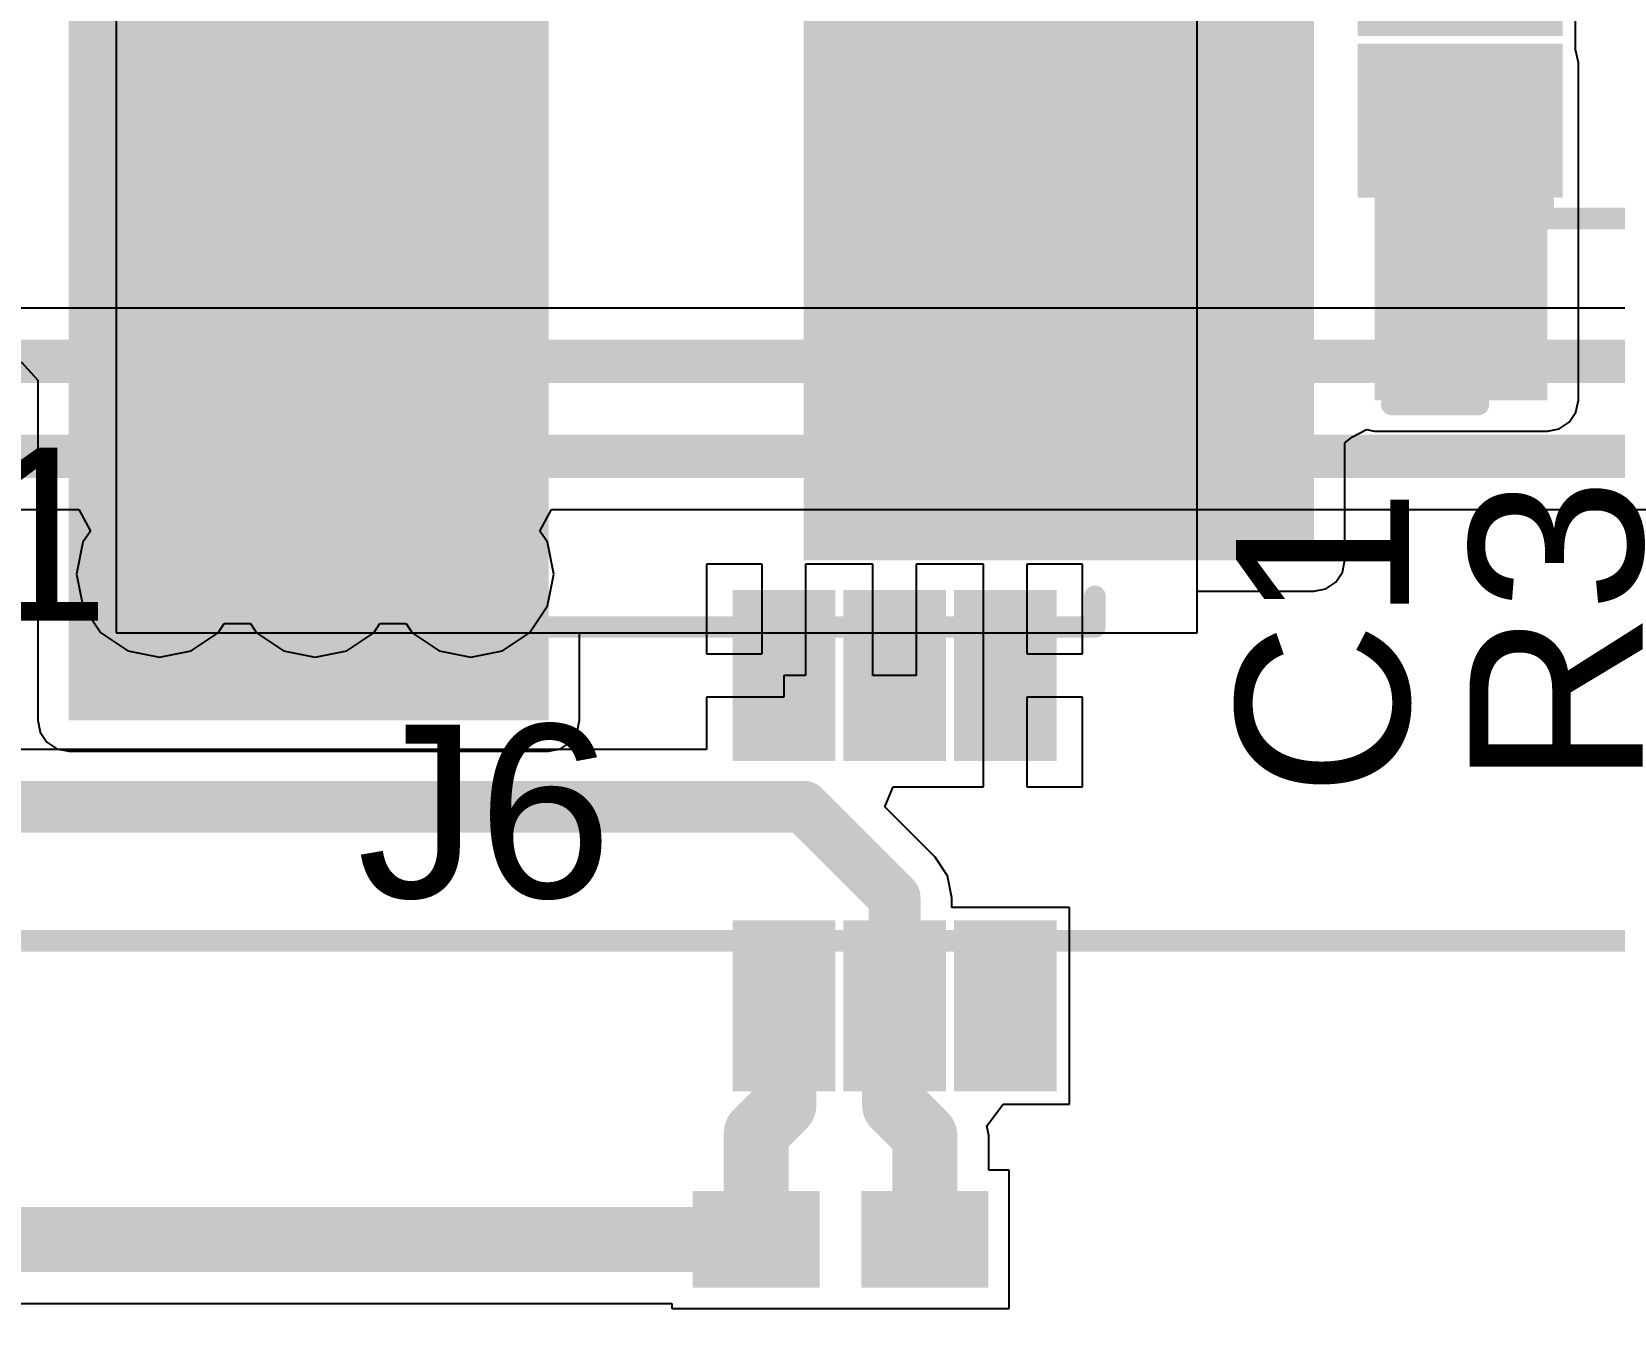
# Model space of a CAD drawing. Header units: millimetres. Extents: x -0.29 to 3.46, y -0.11 to 2.46.
# Drawn here: x 2.4514 to 2.8175, y 0.3829 to 0.6822 of the extents above; entities that cross this region are included whole.
import ezdxf

# ---------------------------------------------------------------- set-up
doc = ezdxf.new("R2010")
doc.units = ezdxf.units.MM
doc.header["$MEASUREMENT"] = 0
for name, color, linetype in [('BottomLayer', 5, 'Continuous'), ('BottomPaste', 16, 'Continuous'), ('BottomSolder', 6, 'Continuous'), ('TopLayer', 1, 'Continuous'), ('TopOverlay', 2, 'Continuous'), ('TopPaste', 8, 'Continuous'), ('TopSolder', 216, 'Continuous'), ('ViaHoleLayer', 16, 'Continuous')]:
    doc.layers.add(name, color=color, linetype=linetype)
doc.styles.add('Arial', font='', dxfattribs={"height": 0.2})
doc.styles.get('Arial').set_extended_font_data('Arial')

# ---------------------------------------------------------------- blocks, each defined once
blk = doc.blocks.new('VLS5045EX_100M_H_9')
at = {"layer": 'TopLayer'}
for points in [[(-0.12008, 0.07874), (-0.04134, 0.07874), (-0.04134, -0.07874), (-0.12008, -0.07874)], [(0.04134, 0.07874), (0.12008, 0.07874), (0.12008, -0.07874), (0.04134, -0.07874)]]:
    blk.add_hatch(color=1, dxfattribs=at).paths.add_polyline_path(points)
at = {"layer": 'TopPaste'}
for points in [[(-0.12008, 0.07874), (-0.04134, 0.07874), (-0.04134, -0.07874), (-0.12008, -0.07874)], [(0.04134, 0.07874), (0.12008, 0.07874), (0.12008, -0.07874), (0.04134, -0.07874)]]:
    blk.add_hatch(color=8, dxfattribs=at).paths.add_polyline_path(points)
at = {"layer": 'TopSolder'}
for points in [[(-0.12408, 0.08274), (-0.03734, 0.08274), (-0.03734, -0.08274), (-0.12408, -0.08274)], [(0.03734, 0.08274), (0.12408, 0.08274), (0.12408, -0.08274), (0.03734, -0.08274)]]:
    blk.add_hatch(color=216, dxfattribs=at).paths.add_polyline_path(points)
at = {"layer": 'TopOverlay', "const_width": 0.005}
for points in [[(0.10433, 0.09843), (-0.10433, 0.09843)], [(-0.10433, 0.09843), (-0.10433, 0.09134)], [(0.10433, 0.09843), (0.10433, 0.09134)], [(-0.10433, -0.09134), (-0.10433, -0.09843)], [(0.10433, -0.09134), (0.10433, -0.09843)], [(0.10433, -0.09843), (-0.10433, -0.09843)]]:
    blk.add_lwpolyline(points, dxfattribs=at)
at = {"layer": 'TopOverlay', "const_width": 0.0025}
for points in [[(-0.10558, 0.09843, 1), (-0.10308, 0.09843, 1)], [(-0.10558, 0.09843, 1), (-0.10308, 0.09843, 1)], [(0.10308, 0.09843, 1), (0.10558, 0.09843, 1)], [(0.10308, 0.09843, 1), (0.10558, 0.09843, 1)], [(-0.10558, 0.09134, 1), (-0.10308, 0.09134, 1)], [(0.10308, 0.09134, 1), (0.10558, 0.09134, 1)], [(-0.10558, -0.09134, 1), (-0.10308, -0.09134, 1)], [(0.10308, -0.09134, 1), (0.10558, -0.09134, 1)], [(-0.10558, -0.09843, 1), (-0.10308, -0.09843, 1)], [(-0.10558, -0.09843, 1), (-0.10308, -0.09843, 1)], [(0.10308, -0.09843, 1), (0.10558, -0.09843, 1)], [(0.10308, -0.09843, 1), (0.10558, -0.09843, 1)]]:
    blk.add_lwpolyline(points, format="xyb", close=True, dxfattribs=at)
blk = doc.blocks.new('TSOT_26_6_20')
at = {"layer": 'TopLayer'}
for points in [[(-0.02951, 0.02362), (-0.06888, 0.02362), (-0.06888, 0.05118), (-0.02951, 0.05118)], [(0.06888, 0.02362), (0.02951, 0.02362), (0.02951, 0.05118), (0.06888, 0.05118)], [(-0.02951, -0.01378), (-0.06888, -0.01378), (-0.06888, 0.01378), (-0.02951, 0.01378)], [(0.06888, -0.01378), (0.02951, -0.01378), (0.02951, 0.01378), (0.06888, 0.01378)], [(-0.02951, -0.05118), (-0.06888, -0.05118), (-0.06888, -0.02362), (-0.02951, -0.02362)], [(0.06888, -0.05118), (0.02951, -0.05118), (0.02951, -0.02362), (0.06888, -0.02362)]]:
    blk.add_hatch(color=1, dxfattribs=at).paths.add_polyline_path(points)
at = {"layer": 'TopPaste'}
for points in [[(-0.02951, 0.02362), (-0.06888, 0.02362), (-0.06888, 0.05118), (-0.02951, 0.05118)], [(0.06888, 0.02362), (0.02951, 0.02362), (0.02951, 0.05118), (0.06888, 0.05118)], [(-0.02951, -0.01378), (-0.06888, -0.01378), (-0.06888, 0.01378), (-0.02951, 0.01378)], [(0.06888, -0.01378), (0.02951, -0.01378), (0.02951, 0.01378), (0.06888, 0.01378)], [(-0.02951, -0.05118), (-0.06888, -0.05118), (-0.06888, -0.02362), (-0.02951, -0.02362)], [(0.06888, -0.05118), (0.02951, -0.05118), (0.02951, -0.02362), (0.06888, -0.02362)]]:
    blk.add_hatch(color=8, dxfattribs=at).paths.add_polyline_path(points)
at = {"layer": 'TopSolder'}
for points in [[(-0.02551, 0.01962), (-0.07288, 0.01962), (-0.07288, 0.05518), (-0.02551, 0.05518)], [(0.07288, 0.01962), (0.02551, 0.01962), (0.02551, 0.05518), (0.07288, 0.05518)], [(-0.02551, -0.01778), (-0.07288, -0.01778), (-0.07288, 0.01778), (-0.02551, 0.01778)], [(0.07288, -0.01778), (0.02551, -0.01778), (0.02551, 0.01778), (0.07288, 0.01778)], [(-0.02551, -0.05518), (-0.07288, -0.05518), (-0.07288, -0.01962), (-0.02551, -0.01962)], [(0.07288, -0.05518), (0.02551, -0.05518), (0.02551, -0.01962), (0.07288, -0.01962)]]:
    blk.add_hatch(color=216, dxfattribs=at).paths.add_polyline_path(points)
at = {"layer": 'TopOverlay', "const_width": 0.005}
for points in [[(0.03, 0.06), (-0.032, 0.06)], [(-0.032, 0.05994), (-0.032, 0.056)], [(0.03, 0.05994), (0.03, 0.056)], [(-0.079, 0.042), (-0.079, 0.032)], [(-0.074, 0.037), (-0.079, 0.042)], [(-0.074, 0.037), (-0.079, 0.032)], [(-0.032, -0.056), (-0.032, -0.05994)], [(0.03, -0.056), (0.03, -0.05994)], [(0.03, -0.06), (-0.032, -0.06)]]:
    blk.add_lwpolyline(points, dxfattribs=at)
at = {"layer": 'TopOverlay', "const_width": 0.0025}
for points in [[(-0.03325, 0.06, 1), (-0.03075, 0.06, 1)], [(-0.03325, 0.05994, 1), (-0.03075, 0.05994, 1)], [(0.02875, 0.06, 1), (0.03125, 0.06, 1)], [(0.02875, 0.05994, 1), (0.03125, 0.05994, 1)], [(-0.03325, 0.056, 1), (-0.03075, 0.056, 1)], [(0.02875, 0.056, 1), (0.03125, 0.056, 1)], [(-0.08025, 0.042, 1), (-0.07775, 0.042, 1)], [(-0.08025, 0.042, 1), (-0.07775, 0.042, 1)], [(-0.07525, 0.037, 1), (-0.07275, 0.037, 1)], [(-0.07525, 0.037, 1), (-0.07275, 0.037, 1)], [(-0.08025, 0.032, 1), (-0.07775, 0.032, 1)], [(-0.08025, 0.032, 1), (-0.07775, 0.032, 1)], [(-0.03325, -0.056, 1), (-0.03075, -0.056, 1)], [(0.02875, -0.056, 1), (0.03125, -0.056, 1)], [(-0.03325, -0.05994, 1), (-0.03075, -0.05994, 1)], [(-0.03325, -0.06, 1), (-0.03075, -0.06, 1)], [(0.02875, -0.05994, 1), (0.03125, -0.05994, 1)], [(0.02875, -0.06, 1), (0.03125, -0.06, 1)]]:
    blk.add_lwpolyline(points, format="xyb", close=True, dxfattribs=at)
blk = doc.blocks.new('R___0402_B_29')
at = {"layer": 'BottomLayer'}
for points in [[(-0.0095, 0.0125), (-0.0095, -0.0125), (-0.0275, -0.0125), (-0.0275, 0.0125)], [(0.0275, 0.0125), (0.0275, -0.0125), (0.0095, -0.0125), (0.0095, 0.0125)]]:
    blk.add_hatch(color=5, dxfattribs=at).paths.add_polyline_path(points)
at = {"layer": 'BottomPaste'}
for points in [[(-0.0095, 0.0125), (-0.0095, -0.0125), (-0.0275, -0.0125), (-0.0275, 0.0125)], [(0.0275, 0.0125), (0.0275, -0.0125), (0.0095, -0.0125), (0.0095, 0.0125)]]:
    blk.add_hatch(color=16, dxfattribs=at).paths.add_polyline_path(points)
at = {"layer": 'BottomSolder'}
for points in [[(-0.00733, 0.01467), (-0.00733, -0.01467), (-0.02967, -0.01467), (-0.02967, 0.01467)], [(0.02967, 0.01467), (0.02967, -0.01467), (0.00733, -0.01467), (0.00733, 0.01467)]]:
    blk.add_hatch(color=6, dxfattribs=at).paths.add_polyline_path(points)
blk = doc.blocks.new('R___0402_B_32')
at = {"layer": 'BottomLayer'}
for points in [[(-0.0095, 0.0125), (-0.0095, -0.0125), (-0.0275, -0.0125), (-0.0275, 0.0125)], [(0.0275, 0.0125), (0.0275, -0.0125), (0.0095, -0.0125), (0.0095, 0.0125)]]:
    blk.add_hatch(color=5, dxfattribs=at).paths.add_polyline_path(points)
at = {"layer": 'BottomPaste'}
for points in [[(-0.0095, 0.0125), (-0.0095, -0.0125), (-0.0275, -0.0125), (-0.0275, 0.0125)], [(0.0275, 0.0125), (0.0275, -0.0125), (0.0095, -0.0125), (0.0095, 0.0125)]]:
    blk.add_hatch(color=16, dxfattribs=at).paths.add_polyline_path(points)
at = {"layer": 'BottomSolder'}
for points in [[(-0.00733, 0.01467), (-0.00733, -0.01467), (-0.02967, -0.01467), (-0.02967, 0.01467)], [(0.02967, 0.01467), (0.02967, -0.01467), (0.00733, -0.01467), (0.00733, 0.01467)]]:
    blk.add_hatch(color=6, dxfattribs=at).paths.add_polyline_path(points)
blk = doc.blocks.new('DB128L_5_08_3P_BK_S_86')
at = {"layer": 'TopOverlay', "const_width": 0.005}
blk.add_lwpolyline([(-0.302, 0.202), (0.302, 0.202)], dxfattribs=at)
blk = doc.blocks.new('SOT_363_B_100')
at = {"layer": 'BottomLayer'}
for points in [[(-0.05394, 0.01772), (-0.05394, 0.03346), (-0.02244, 0.03346), (-0.02244, 0.01772)], [(0.02244, 0.01772), (0.02244, 0.03346), (0.05394, 0.03346), (0.05394, 0.01772)], [(-0.05394, -0.00787), (-0.05394, 0.00787), (-0.02244, 0.00787), (-0.02244, -0.00787)], [(0.02244, -0.00787), (0.02244, 0.00787), (0.05394, 0.00787), (0.05394, -0.00787)], [(-0.05394, -0.03346), (-0.05394, -0.01772), (-0.02244, -0.01772), (-0.02244, -0.03346)], [(0.02244, -0.03346), (0.02244, -0.01772), (0.05394, -0.01772), (0.05394, -0.03346)]]:
    blk.add_hatch(color=5, dxfattribs=at).paths.add_polyline_path(points)
at = {"layer": 'BottomPaste'}
for points in [[(-0.05394, 0.01772), (-0.05394, 0.03346), (-0.02244, 0.03346), (-0.02244, 0.01772)], [(0.02244, 0.01772), (0.02244, 0.03346), (0.05394, 0.03346), (0.05394, 0.01772)], [(-0.05394, -0.00787), (-0.05394, 0.00787), (-0.02244, 0.00787), (-0.02244, -0.00787)], [(0.02244, -0.00787), (0.02244, 0.00787), (0.05394, 0.00787), (0.05394, -0.00787)], [(-0.05394, -0.03346), (-0.05394, -0.01772), (-0.02244, -0.01772), (-0.02244, -0.03346)], [(0.02244, -0.03346), (0.02244, -0.01772), (0.05394, -0.01772), (0.05394, -0.03346)]]:
    blk.add_hatch(color=16, dxfattribs=at).paths.add_polyline_path(points)
at = {"layer": 'BottomSolder'}
for points in [[(-0.05794, 0.01372), (-0.05794, 0.03746), (-0.01844, 0.03746), (-0.01844, 0.01372)], [(0.01844, 0.01372), (0.01844, 0.03746), (0.05794, 0.03746), (0.05794, 0.01372)], [(-0.05794, -0.01187), (-0.05794, 0.01187), (-0.01844, 0.01187), (-0.01844, -0.01187)], [(0.01844, -0.01187), (0.01844, 0.01187), (0.05794, 0.01187), (0.05794, -0.01187)], [(-0.05794, -0.03746), (-0.05794, -0.01372), (-0.01844, -0.01372), (-0.01844, -0.03746)], [(0.01844, -0.03746), (0.01844, -0.01372), (0.05794, -0.01372), (0.05794, -0.03746)]]:
    blk.add_hatch(color=6, dxfattribs=at).paths.add_polyline_path(points)
blk = doc.blocks.new('C___0402_152')
at = {"layer": 'TopLayer'}
for points in [[(-0.0275, -0.0125), (-0.0275, 0.0125), (-0.0095, 0.0125), (-0.0095, -0.0125)], [(0.0095, -0.0125), (0.0095, 0.0125), (0.0275, 0.0125), (0.0275, -0.0125)]]:
    blk.add_hatch(color=1, dxfattribs=at).paths.add_polyline_path(points)
at = {"layer": 'TopPaste'}
for points in [[(-0.0275, -0.0125), (-0.0275, 0.0125), (-0.0095, 0.0125), (-0.0095, -0.0125)], [(0.0095, -0.0125), (0.0095, 0.0125), (0.0275, 0.0125), (0.0275, -0.0125)]]:
    blk.add_hatch(color=8, dxfattribs=at).paths.add_polyline_path(points)
at = {"layer": 'TopSolder'}
for points in [[(-0.02986, -0.01486), (-0.02986, 0.01486), (-0.00714, 0.01486), (-0.00714, -0.01486)], [(0.00714, -0.01486), (0.00714, 0.01486), (0.02986, 0.01486), (0.02986, -0.01486)]]:
    blk.add_hatch(color=216, dxfattribs=at).paths.add_polyline_path(points)
at = {"layer": 'TopOverlay', "const_width": 0.005}
for points in [[(-0.031, 0.016), (-0.011, 0.016)], [(-0.031, -0.016), (-0.031, 0.016)], [(0.011, 0.016), (0.031, 0.016)], [(0.031, -0.016), (0.031, 0.016)], [(-0.031, -0.016), (-0.011, -0.016)], [(0.011, -0.016), (0.031, -0.016)]]:
    blk.add_lwpolyline(points, dxfattribs=at)
at = {"layer": 'TopOverlay', "const_width": 0.0025}
for points in [[(-0.03225, 0.016, 1), (-0.02975, 0.016, 1)], [(-0.03225, 0.016, 1), (-0.02975, 0.016, 1)], [(-0.01225, 0.016, 1), (-0.00975, 0.016, 1)], [(0.00975, 0.016, 1), (0.01225, 0.016, 1)], [(0.02975, 0.016, 1), (0.03225, 0.016, 1)], [(0.02975, 0.016, 1), (0.03225, 0.016, 1)], [(-0.03225, -0.016, 1), (-0.02975, -0.016, 1)], [(-0.03225, -0.016, 1), (-0.02975, -0.016, 1)], [(-0.01225, -0.016, 1), (-0.00975, -0.016, 1)], [(0.00975, -0.016, 1), (0.01225, -0.016, 1)], [(0.02975, -0.016, 1), (0.03225, -0.016, 1)], [(0.02975, -0.016, 1), (0.03225, -0.016, 1)]]:
    blk.add_lwpolyline(points, format="xyb", close=True, dxfattribs=at)

msp = doc.modelspace()

# ---------------------------------------------------------------- hatches: boundary and pattern name
at = {"layer": 'BottomLayer'}
h = msp.add_hatch(color=5, dxfattribs=at)
edge = h.paths.add_edge_path()
edge.add_arc((2.481, 0.55681), 0.01181, 0, 360)
h = msp.add_hatch(color=5, dxfattribs=at)
edge = h.paths.add_edge_path()
edge.add_arc((2.517, 0.55681), 0.01181, 0, 360)
h = msp.add_hatch(color=5, dxfattribs=at)
edge = h.paths.add_edge_path()
edge.add_arc((2.553, 0.55681), 0.01181, 0, 360)
at = {"layer": 'BottomSolder'}
h = msp.add_hatch(color=6, dxfattribs=at)
edge = h.paths.add_edge_path()
edge.add_arc((2.481, 0.55681), 0.01581, 0, 360)
h = msp.add_hatch(color=6, dxfattribs=at)
edge = h.paths.add_edge_path()
edge.add_arc((2.517, 0.55681), 0.01581, 0, 360)
h = msp.add_hatch(color=6, dxfattribs=at)
edge = h.paths.add_edge_path()
edge.add_arc((2.553, 0.55681), 0.01581, 0, 360)
at = {"layer": 'TopLayer'}
for points in [[(2.571, 0.932), (2.46, 0.932), (2.46, 0.523), (2.571, 0.523)], [(2.748, 0.726), (2.63, 0.726), (2.63, 0.56), (2.748, 0.56)], [(2.802, 0.675), (2.762, 0.675), (2.762, 0.597), (2.802, 0.597)]]:
    msp.add_hatch(color=1, dxfattribs=at).paths.add_polyline_path(points)
h = msp.add_hatch(color=1, dxfattribs=at)
edge = h.paths.add_edge_path()
edge.add_arc((2.481, 0.55681), 0.01181, 0, 360)
h = msp.add_hatch(color=1, dxfattribs=at)
edge = h.paths.add_edge_path()
edge.add_arc((2.517, 0.55681), 0.01181, 0, 360)
h = msp.add_hatch(color=1, dxfattribs=at)
edge = h.paths.add_edge_path()
edge.add_arc((2.553, 0.55681), 0.01181, 0, 360)
at = {"layer": 'TopSolder'}
h = msp.add_hatch(color=216, dxfattribs=at)
edge = h.paths.add_edge_path()
edge.add_arc((2.481, 0.55681), 0.01581, 0, 360)
h = msp.add_hatch(color=216, dxfattribs=at)
edge = h.paths.add_edge_path()
edge.add_arc((2.517, 0.55681), 0.01581, 0, 360)
h = msp.add_hatch(color=216, dxfattribs=at)
edge = h.paths.add_edge_path()
edge.add_arc((2.553, 0.55681), 0.01581, 0, 360)
at = {"layer": 'ViaHoleLayer'}
h = msp.add_hatch(color=16, dxfattribs=at)
edge = h.paths.add_edge_path()
edge.add_arc((2.481, 0.55681), 0.00591, 0, 360)
h = msp.add_hatch(color=16, dxfattribs=at)
edge = h.paths.add_edge_path()
edge.add_arc((2.517, 0.55681), 0.00591, 0, 360)
h = msp.add_hatch(color=16, dxfattribs=at)
edge = h.paths.add_edge_path()
edge.add_arc((2.553, 0.55681), 0.00591, 0, 360)

# ---------------------------------------------------------------- linework, layer by layer
at = {"layer": 'BottomLayer'}
for p, q in [((2.98382, 0.61824), (2.27507, 0.61824)), ((2.26089, 0.57176), (2.46235, 0.57176)), ((2.46235, 0.57176), (2.46503, 0.56676)), ((2.56897, 0.56676), (2.57165, 0.57176)), ((2.57165, 0.57176), (2.998, 0.57176)), ((2.46328, 0.56415), (2.46182, 0.55681)), ((2.46503, 0.56676), (2.46328, 0.56415)), ((2.57072, 0.56415), (2.56897, 0.56676)), ((2.57218, 0.55681), (2.57072, 0.56415)), ((2.46182, 0.55681), (2.46328, 0.54947)), ((2.57072, 0.54947), (2.57218, 0.55681)), ((2.62041, 0.55913), (2.60754, 0.55913)), ((2.60754, 0.55913), (2.60754, 0.53838)), ((2.62041, 0.53838), (2.62041, 0.55913)), ((2.646, 0.55913), (2.63041, 0.55913)), ((2.63041, 0.55913), (2.63041, 0.53338)), ((2.646, 0.53338), (2.646, 0.55913)), ((2.67159, 0.55913), (2.656, 0.55913)), ((2.656, 0.55913), (2.656, 0.53338)), ((2.67159, 0.53338), (2.67159, 0.55913)), ((2.69446, 0.55913), (2.68159, 0.55913)), ((2.68159, 0.55913), (2.68159, 0.53838)), ((2.69446, 0.53838), (2.69446, 0.55913)), ((2.46328, 0.54947), (2.46744, 0.54325)), ((2.56656, 0.54325), (2.57072, 0.54947)), ((2.46744, 0.54325), (2.47366, 0.53909)), ((2.48834, 0.53909), (2.49456, 0.54325)), ((2.49456, 0.54325), (2.49599, 0.54539)), ((2.49599, 0.54539), (2.50201, 0.54539)), ((2.50201, 0.54539), (2.50344, 0.54325)), ((2.50344, 0.54325), (2.50966, 0.53909)), ((2.52434, 0.53909), (2.53056, 0.54325)), ((2.53056, 0.54325), (2.53199, 0.54539)), ((2.53199, 0.54539), (2.53801, 0.54539)), ((2.53801, 0.54539), (2.53944, 0.54325)), ((2.53944, 0.54325), (2.54566, 0.53909)), ((2.56034, 0.53909), (2.56656, 0.54325)), ((2.47366, 0.53909), (2.481, 0.53763)), ((2.481, 0.53763), (2.48834, 0.53909)), ((2.50966, 0.53909), (2.517, 0.53763)), ((2.517, 0.53763), (2.52434, 0.53909)), ((2.54566, 0.53909), (2.553, 0.53763)), ((2.553, 0.53763), (2.56034, 0.53909)), ((2.60754, 0.53838), (2.62041, 0.53838)), ((2.68159, 0.53838), (2.69446, 0.53838)), ((2.63041, 0.53338), (2.62541, 0.53338)), ((2.62541, 0.53338), (2.62541, 0.52838)), ((2.656, 0.53338), (2.646, 0.53338)), ((2.67159, 0.50763), (2.67159, 0.53338)), ((2.62541, 0.52838), (2.60754, 0.52838)), ((2.60754, 0.52838), (2.60754, 0.51625)), ((2.69446, 0.52838), (2.68159, 0.52838)), ((2.68159, 0.52838), (2.68159, 0.50763)), ((2.69446, 0.50763), (2.69446, 0.52838)), ((2.60754, 0.51625), (2.29749, 0.51625)), ((2.64873, 0.50301), (2.65065, 0.50763)), ((2.65065, 0.50763), (2.67159, 0.50763)), ((2.68159, 0.50763), (2.69446, 0.50763)), ((2.66037, 0.49137), (2.64873, 0.50301)), ((2.66325, 0.48707), (2.66037, 0.49137)), ((2.66425, 0.482), (2.66325, 0.48707)), ((2.66425, 0.47975), (2.66425, 0.482)), ((2.69146, 0.47975), (2.66425, 0.47975)), ((2.69146, 0.43425), (2.69146, 0.47975)), ((2.67234, 0.42925), (2.67615, 0.43425)), ((2.67615, 0.43425), (2.69146, 0.43425)), ((2.67278, 0.427), (2.67234, 0.42925)), ((2.67278, 0.419), (2.67278, 0.427)), ((2.6775, 0.419), (2.67278, 0.419)), ((2.6775, 0.387), (2.6775, 0.419)), ((2.22305, 0.38822), (2.5995, 0.38822)), ((2.5995, 0.38822), (2.5995, 0.387)), ((2.5995, 0.387), (2.6775, 0.387))]:
    msp.add_line(p, q, dxfattribs=at)
for points, const_width in [([(2.27, 0.606), (2.98889, 0.606)], 0.01), ([(2.26089, 0.584), (2.998, 0.584)], 0.01), ([(2.292, 0.503), (2.63, 0.503)], 0.012), ([(2.63, 0.503), (2.651, 0.482)], 0.012), ([(2.651, 0.457), (2.651, 0.482)], 0.012), ([(2.62504, 0.45663), (2.62541, 0.457)], 0.015), ([(2.62541, 0.434), (2.62541, 0.457)], 0.015), ([(2.651, 0.434), (2.651, 0.457)], 0.015), ([(2.619, 0.42759), (2.62541, 0.434)], 0.015), ([(2.651, 0.434), (2.658, 0.427)], 0.015), ([(2.619, 0.4035), (2.619, 0.42759)], 0.015), ([(2.658, 0.403), (2.658, 0.427)], 0.015), ([(2.211, 0.403), (2.619, 0.403)], 0.015)]:
    msp.add_lwpolyline(points, dxfattribs=dict(at, const_width=const_width))
for points, const_width in [([(2.627, 0.503, 1), (2.633, 0.503, 1)], 0.006), ([(2.627, 0.503, 1), (2.633, 0.503, 1)], 0.006), ([(2.648, 0.482, 1), (2.654, 0.482, 1)], 0.006), ([(2.648, 0.482, 1), (2.654, 0.482, 1)], 0.006), ([(2.62129, 0.45663, 1), (2.62879, 0.45663, 1)], 0.0075), ([(2.62166, 0.457, 1), (2.62916, 0.457, 1)], 0.0075), ([(2.62166, 0.457, 1), (2.62916, 0.457, 1)], 0.0075), ([(2.64725, 0.457, 1), (2.65475, 0.457, 1)], 0.0075), ([(2.648, 0.457, 1), (2.654, 0.457, 1)], 0.006), ([(2.62166, 0.434, 1), (2.62916, 0.434, 1)], 0.0075), ([(2.62166, 0.434, 1), (2.62916, 0.434, 1)], 0.0075), ([(2.64725, 0.434, 1), (2.65475, 0.434, 1)], 0.0075), ([(2.64725, 0.434, 1), (2.65475, 0.434, 1)], 0.0075), ([(2.61525, 0.42759, 1), (2.62275, 0.42759, 1)], 0.0075), ([(2.61525, 0.42759, 1), (2.62275, 0.42759, 1)], 0.0075), ([(2.65425, 0.427, 1), (2.66175, 0.427, 1)], 0.0075), ([(2.65425, 0.427, 1), (2.66175, 0.427, 1)], 0.0075), ([(2.61525, 0.4035, 1), (2.62275, 0.4035, 1)], 0.0075), ([(2.61525, 0.403, 1), (2.62275, 0.403, 1)], 0.0075), ([(2.65425, 0.403, 1), (2.66175, 0.403, 1)], 0.0075)]:
    msp.add_lwpolyline(points, format="xyb", close=True, dxfattribs=dict(at, const_width=const_width))
at = {"layer": 'TopLayer'}
for p, q in [((2.471, 0.742), (2.471, 0.54325)), ((2.721, 0.54325), (2.721, 0.742)), ((2.80849, 0.67788), (2.80849, 0.71262)), ((2.80859, 0.67773), (2.80849, 0.67788)), ((2.80914, 0.675), (2.80859, 0.67773)), ((2.80914, 0.597), (2.80914, 0.675)), ((2.449, 0.60586), (2.45286, 0.60161)), ((2.45286, 0.60161), (2.45286, 0.523)), ((2.80859, 0.59427), (2.80914, 0.597)), ((2.80705, 0.59195), (2.80859, 0.59427)), ((2.75688, 0.58852), (2.76014, 0.59023)), ((2.76014, 0.59023), (2.762, 0.58986)), ((2.762, 0.58986), (2.802, 0.58986)), ((2.802, 0.58986), (2.80473, 0.59041)), ((2.80473, 0.59041), (2.80705, 0.59195)), ((2.75514, 0.58715), (2.75688, 0.58852)), ((2.75514, 0.56), (2.75514, 0.58715)), ((2.75305, 0.55495), (2.75459, 0.55727)), ((2.75459, 0.55727), (2.75514, 0.56)), ((2.721, 0.54325), (2.721, 0.55286)), ((2.721, 0.55286), (2.748, 0.55286)), ((2.748, 0.55286), (2.75073, 0.55341)), ((2.75073, 0.55341), (2.75305, 0.55495)), ((2.471, 0.54325), (2.721, 0.54325)), ((2.57814, 0.523), (2.57814, 0.54325)), ((2.57814, 0.54325), (2.721, 0.54325)), ((2.45286, 0.523), (2.45341, 0.52027)), ((2.45341, 0.52027), (2.45495, 0.51795)), ((2.57605, 0.51795), (2.57759, 0.52027)), ((2.57759, 0.52027), (2.57814, 0.523)), ((2.45495, 0.51795), (2.45727, 0.51641)), ((2.45727, 0.51641), (2.46, 0.51586)), ((2.571, 0.51586), (2.57373, 0.51641)), ((2.57373, 0.51641), (2.57605, 0.51795)), ((2.46, 0.51586), (2.571, 0.51586))]:
    msp.add_line(p, q, dxfattribs=at)
at = {"layer": 'TopLayer', "const_width": 0.022}
for points in [[(2.689, 0.651), (2.737, 0.699)], [(2.689, 0.643), (2.689, 0.651)]]:
    msp.add_lwpolyline(points, dxfattribs=at)
at = {"layer": 'TopLayer', "const_width": 0.011}
for points in [[(2.6835, 0.651, 1), (2.6945, 0.651, 1)], [(2.6835, 0.651, 1), (2.6945, 0.651, 1)], [(2.6835, 0.643, 1), (2.6945, 0.643, 1)]]:
    msp.add_lwpolyline(points, format="xyb", close=True, dxfattribs=at)

# ---------------------------------------------------------------- block references
for name, p, rotation in [('TSOT_26_6_20', (2.831, 0.699), 180), ('VLS5045EX_100M_H_9', (2.593, 0.643), 180), ('SOT_363_B_100', (2.651, 0.49519), 270), ('R___0402_B_32', (2.619, 0.3845), 90), ('R___0402_B_29', (2.658, 0.3845), 90)]:
    msp.add_blockref(name, p, dxfattribs=dict(rotation=rotation))
for name, p in [('C___0402_152', (2.755, 0.612)), ('DB128L_5_08_3P_BK_S_86', (2.733, 0.27))]:
    msp.add_blockref(name, p)

# ---------------------------------------------------------------- texts
at = {"layer": 'TopOverlay', "style": 'Arial'}
for s, p in [('L1', (2.40734, 0.54601)), ('J6', (2.52668, 0.48201))]:
    msp.add_text(s, height=0.04, dxfattribs=at).set_placement(p)
for s, p in [('R3', (2.82399, 0.50768)), ('C1', (2.76999, 0.50534))]:
    msp.add_text(s, height=0.04, rotation=90, dxfattribs=at).set_placement(p)

doc.saveas('drawing.dxf')
